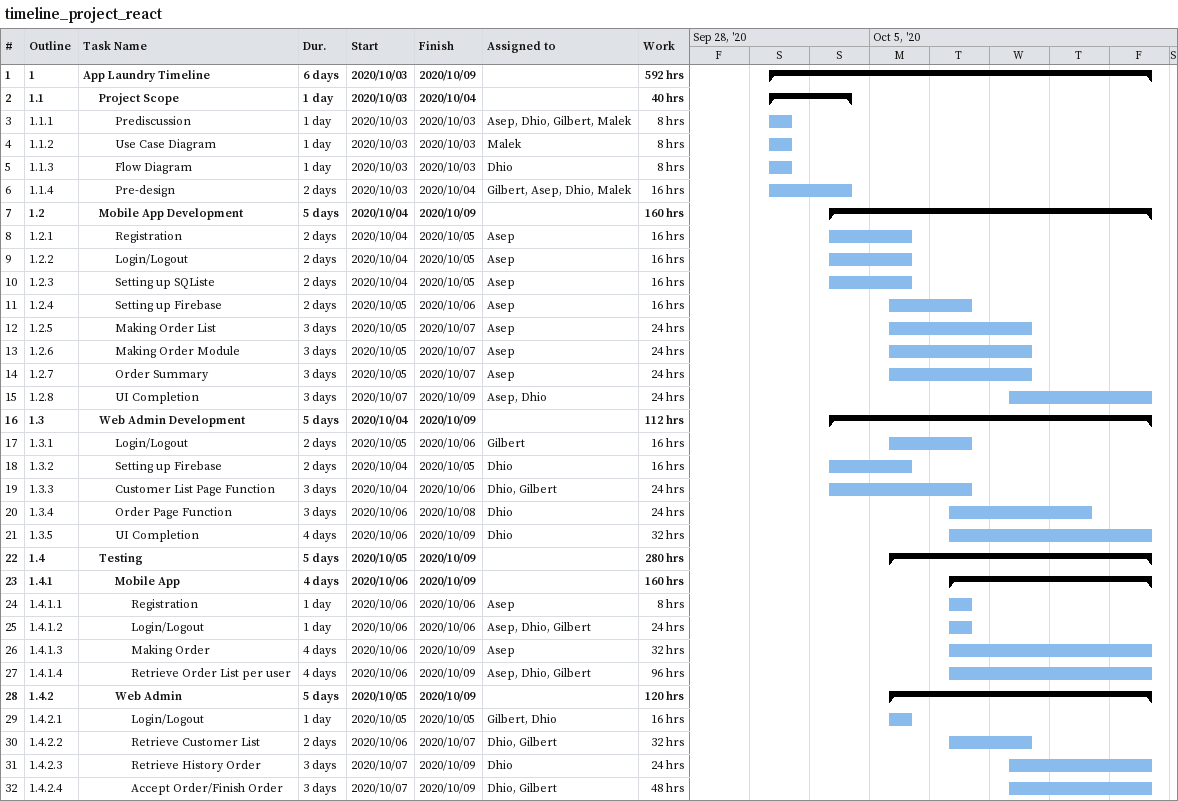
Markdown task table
timeline_project_react

| ID | WBS | Task | Duration | Start | Finish | Resources | Work (h) |
|---|---|---|---|---|---|---|---|
| 1 | 1 | **App Laundry Timeline** | 6d | 2020-10-03 | 2020-10-09 |  | 592 |
| 2 | 1.1 | **Project Scope** | 1d | 2020-10-03 | 2020-10-04 |  | 40 |
| 3 | 1.1.1 | Prediscussion | 1d | 2020-10-03 | 2020-10-03 | Asep, Dhio, Gilbert, Malek | 8 |
| 4 | 1.1.2 | Use Case Diagram | 1d | 2020-10-03 | 2020-10-03 | Malek | 8 |
| 5 | 1.1.3 | Flow Diagram | 1d | 2020-10-03 | 2020-10-03 | Dhio | 8 |
| 6 | 1.1.4 | Pre-design | 2d | 2020-10-03 | 2020-10-04 | Gilbert, Asep, Dhio, Malek | 16 |
| 7 | 1.2 | **Mobile App Development** | 5d | 2020-10-04 | 2020-10-09 |  | 160 |
| 8 | 1.2.1 | Registration | 2d | 2020-10-04 | 2020-10-05 | Asep | 16 |
| 9 | 1.2.2 | Login/Logout | 2d | 2020-10-04 | 2020-10-05 | Asep | 16 |
| 10 | 1.2.3 | Setting up SQListe | 2d | 2020-10-04 | 2020-10-05 | Asep | 16 |
| 11 | 1.2.4 | Setting up Firebase | 2d | 2020-10-05 | 2020-10-06 | Asep | 16 |
| 12 | 1.2.5 | Making Order List | 3d | 2020-10-05 | 2020-10-07 | Asep | 24 |
| 13 | 1.2.6 | Making Order Module | 3d | 2020-10-05 | 2020-10-07 | Asep | 24 |
| 14 | 1.2.7 | Order Summary | 3d | 2020-10-05 | 2020-10-07 | Asep | 24 |
| 15 | 1.2.8 | UI Completion | 3d | 2020-10-07 | 2020-10-09 | Asep, Dhio | 24 |
| 16 | 1.3 | **Web Admin Development** | 5d | 2020-10-04 | 2020-10-09 |  | 112 |
| 17 | 1.3.1 | Login/Logout | 2d | 2020-10-05 | 2020-10-06 | Gilbert | 16 |
| 18 | 1.3.2 | Setting up Firebase | 2d | 2020-10-04 | 2020-10-05 | Dhio | 16 |
| 19 | 1.3.3 | Customer List Page Function | 3d | 2020-10-04 | 2020-10-06 | Dhio, Gilbert | 24 |
| 20 | 1.3.4 | Order Page Function | 3d | 2020-10-06 | 2020-10-08 | Dhio | 24 |
| 21 | 1.3.5 | UI Completion | 4d | 2020-10-06 | 2020-10-09 | Dhio | 32 |
| 22 | 1.4 | **Testing** | 5d | 2020-10-05 | 2020-10-09 |  | 280 |
| 23 | 1.4.1 | **Mobile App** | 4d | 2020-10-06 | 2020-10-09 |  | 160 |
| 24 | 1.4.1.1 | Registration | 1d | 2020-10-06 | 2020-10-06 | Asep | 8 |
| 25 | 1.4.1.2 | Login/Logout | 1d | 2020-10-06 | 2020-10-06 | Asep, Dhio, Gilbert | 24 |
| 26 | 1.4.1.3 | Making Order | 4d | 2020-10-06 | 2020-10-09 | Asep | 32 |
| 27 | 1.4.1.4 | Retrieve Order List per user | 4d | 2020-10-06 | 2020-10-09 | Asep, Dhio, Gilbert | 96 |
| 28 | 1.4.2 | **Web Admin** | 5d | 2020-10-05 | 2020-10-09 |  | 120 |
| 29 | 1.4.2.1 | Login/Logout | 1d | 2020-10-05 | 2020-10-05 | Gilbert, Dhio | 16 |
| 30 | 1.4.2.2 | Retrieve Customer List | 2d | 2020-10-06 | 2020-10-07 | Dhio, Gilbert | 32 |
| 31 | 1.4.2.3 | Retrieve History Order | 3d | 2020-10-07 | 2020-10-09 | Dhio | 24 |
| 32 | 1.4.2.4 | Accept Order/Finish Order | 3d | 2020-10-07 | 2020-10-09 | Dhio, Gilbert | 48 |
